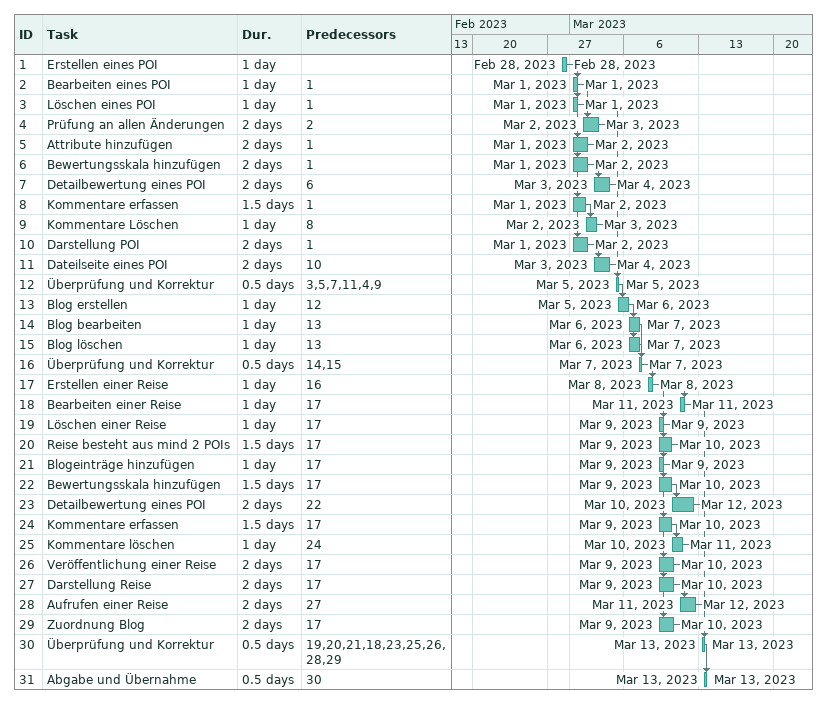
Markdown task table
| ID | Task | Duration | Start | Finish | Predecessors |
|---|---|---|---|---|---|
| 1 | Erstellen eines POI | 1d | 2023-02-28 | 2023-02-28 |  |
| 2 | Bearbeiten eines POI | 1d | 2023-03-01 | 2023-03-01 | 1 |
| 3 | Löschen eines POI | 1d | 2023-03-01 | 2023-03-01 | 1 |
| 4 | Prüfung an allen Änderungen | 2d | 2023-03-02 | 2023-03-03 | 2 |
| 5 | Attribute hinzufügen | 2d | 2023-03-01 | 2023-03-02 | 1 |
| 6 | Bewertungsskala hinzufügen | 2d | 2023-03-01 | 2023-03-02 | 1 |
| 7 | Detailbewertung eines POI | 2d | 2023-03-03 | 2023-03-04 | 6 |
| 8 | Kommentare erfassen | 1.5d | 2023-03-01 | 2023-03-02 | 1 |
| 9 | Kommentare Löschen | 1d | 2023-03-02 | 2023-03-03 | 8 |
| 10 | Darstellung POI | 2d | 2023-03-01 | 2023-03-02 | 1 |
| 11 | Dateilseite eines POI | 2d | 2023-03-03 | 2023-03-04 | 10 |
| 12 | Überprüfung und Korrektur | 0.5d | 2023-03-05 | 2023-03-05 | 3, 5, 7, 11, 4, 9 |
| 13 | Blog erstellen | 1d | 2023-03-05 | 2023-03-06 | 12 |
| 14 | Blog bearbeiten | 1d | 2023-03-06 | 2023-03-07 | 13 |
| 15 | Blog löschen | 1d | 2023-03-06 | 2023-03-07 | 13 |
| 16 | Überprüfung und Korrektur | 0.5d | 2023-03-07 | 2023-03-07 | 14, 15 |
| 17 | Erstellen einer Reise | 1d | 2023-03-08 | 2023-03-08 | 16 |
| 18 | Bearbeiten einer Reise | 1d | 2023-03-11 | 2023-03-11 | 17 |
| 19 | Löschen einer Reise | 1d | 2023-03-09 | 2023-03-09 | 17 |
| 20 | Reise besteht aus mind 2 POIs | 1.5d | 2023-03-09 | 2023-03-10 | 17 |
| 21 | Blogeinträge hinzufügen | 1d | 2023-03-09 | 2023-03-09 | 17 |
| 22 | Bewertungsskala hinzufügen | 1.5d | 2023-03-09 | 2023-03-10 | 17 |
| 23 | Detailbewertung eines POI | 2d | 2023-03-10 | 2023-03-12 | 22 |
| 24 | Kommentare erfassen | 1.5d | 2023-03-09 | 2023-03-10 | 17 |
| 25 | Kommentare löschen | 1d | 2023-03-10 | 2023-03-11 | 24 |
| 26 | Veröffentlichung einer Reise | 2d | 2023-03-09 | 2023-03-10 | 17 |
| 27 | Darstellung Reise | 2d | 2023-03-09 | 2023-03-10 | 17 |
| 28 | Aufrufen einer Reise | 2d | 2023-03-11 | 2023-03-12 | 27 |
| 29 | Zuordnung Blog | 2d | 2023-03-09 | 2023-03-10 | 17 |
| 30 | Überprüfung und Korrektur | 0.5d | 2023-03-13 | 2023-03-13 | 19, 20, 21, 18, 23, 25, 26, 28, 29 |
| 31 | Abgabe und Übernahme | 0.5d | 2023-03-13 | 2023-03-13 | 30 |
